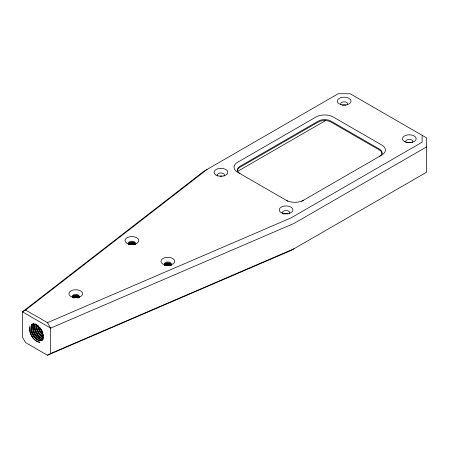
<?xml version="1.0" encoding="UTF-8"?>
<svg xmlns="http://www.w3.org/2000/svg" width="449" height="449" viewBox="0 0 449 449"><rect width="100%" height="100%" fill="white"/><g stroke="black" fill="none" stroke-linecap="round" stroke-linejoin="round"><path stroke-width="0.67" d="M32.99 326.255L33.058 324.93M134.666 244.52L134.678 244.29A2.801 1.616 0 0 0 133.016 242.69C131.495 242.387 128.683 242.488 128.476 244.481M36.448 324.515C36.088 329.74 39.198 334.898 43.637 337.547M31.436 325.957C30.824 330.997 33.428 336.037 37.115 339.349M30.004 325.744C28.584 332.456 32.973 340.92 39.967 342.278A10.557 6.095 60 0 1 33.153 338.344L30.678 334.23L29.887 331.991M34.595 324.262C33.299 330.217 37.144 337.732 43.329 339.023M72.334 297.384C73.294 295.145 77.503 295.088 78.524 297.322M72.48 297.446L73.698 296.071L76.089 295.695M128.61 244.273L129.834 242.898L132.713 242.595M164.575 265.039C165.389 262.614 170.199 262.648 170.642 265.292M129.093 244.469C130.109 242.6 133.42 242.875 134.554 244.531M165.058 265.23C166.035 263.417 169.088 263.681 170.367 265.056M35.196 323.74C33.54 329.572 37.34 336.699 43.059 338.675M33.765 324.083C31.469 330.206 35.914 338.916 42.604 339.697M33.669 323.791C30.459 329.897 35.617 340.045 42.79 339.826M129.155 244.514L130.266 243.678L132.236 243.431M73.03 297.429C74.281 295.846 77.284 296.076 78.423 297.704M33.063 323.869C28.843 329.347 33.501 337.452 38.766 340.482M73.148 297.485C74.545 296.166 77.284 296.357 78.418 297.94M165.243 265.078L167.337 264.237L170.025 264.719M33.114 323.785C22.781 333.832 49.738 352.409 41.617 330.593A9.395 5.422 60 0 0 31.503 324.75L32.687 324.156L35.106 324.223M42.919 339.584L40.825 340.668L38.03 339.944M426.55 146.896L293.927 223.467L50.67 328.118L22.45 311.825L203.711 171.378L338.17 93.751L350.169 93.751L426.55 137.849L426.55 172.242L291.019 250.486L47.499 355.249L25.621 342.615L22.45 337.165L22.45 311.825L25.621 310.034L207.073 169.436M75.662 295.936L76.773 295.077M73.406 297.889L75.393 297.294L77.632 297.822M165.445 263.72L164.637 264.377L164.441 265.168M237.465 171.439L325.519 120.601M301.7 201.287L381.835 155.023A12.196 7.038 0 0 0 381.835 145.066L333.237 117.009A12.196 7.038 0 0 0 315.989 117.009L237.611 162.263A12.196 7.038 0 0 0 237.611 172.22L287.949 201.281M47.499 355.249L50.67 353.458L293.927 248.808M73.636 297.979L75.376 297.541L77.301 297.9M129.783 244.548L131.529 244.121L133.448 244.486M129.492 243.93L131.737 243.397M73.355 297.103L76.106 296.604M165.457 264.697L167.702 264.164M129.492 243.852L131.243 243.409M73.361 297.025L75.106 296.581M165.457 264.618L166.725 264.231M25.621 310.034L47.499 322.668L291.019 217.905L422.116 142.215L422.116 135.289M166.023 265.426L167.875 265.14L169.716 265.656M166.035 265.174L168.296 264.932L170.008 265.606M165.821 263.63L168.678 263.355M132.36 242.578L131.675 242.555M167.64 263.322L168.324 263.339M75.544 295.728L76.229 295.751M130.732 244.452L132.702 244.486M131.72 242.494C130.496 242.488 128.498 242.858 128.476 244.402M75.589 295.666C74.36 295.661 72.362 296.031 72.34 297.575M131.254 244.391L132.253 244.335M168.184 263.288C166.798 263.125 164.542 263.546 164.441 265.247M167.702 264.237L168.201 264.192M75.6 296.649L78.289 297.345M131.753 244.379L132.747 244.408M131.77 243.465L133.314 243.773L134.397 244.531M76.083 295.768L77.913 296.211L79.131 297.541M132.231 243.504L132.73 243.498M168.139 264.259L170.16 265.073M168.24 263.367L169.357 263.664M76.139 295.773L77.256 296.071M168.672 263.434L170.373 264.023L171.226 265.135M76.577 295.84L78.272 296.503L79.013 297.311M132.724 243.577L134.055 243.953M76.594 296.75L78.283 297.418M133.185 242.78L134.711 243.583L135.261 244.441M169.15 263.541L170.682 264.343L171.226 265.207M133.201 243.689L134.055 244.026M169.166 264.45L170.019 264.792M134.678 244.525L134.234 243.448L132.275 242.6L134.043 243.038L135.261 244.368M43.25 337.62C38.653 335.414 35.903 330.11 35.92 325.11M35.623 324.33L37.216 325.082M133.016 242.69L133.392 242.898M40.938 339.781C36.459 337.367 33.585 332.451 33.03 327.461M43.418 337.278C39.142 334.724 36.577 329.656 36.302 324.75M43.581 335.947C40.354 333.736 38.345 330.021 37.677 326.215M41.46 338.187C37.39 335.251 34.657 330.301 34.652 325.25M40.657 337.895L38.03 335.352L36.683 333.377M43.256 335.106L39.804 330.868L38.12 325.57M39.029 338.928C35.959 336.52 33.894 332.995 32.996 329.224M43.351 335.106L39.809 330.526L38.193 326.069M43.093 335.246L41.549 333.618M36.857 339.483L33.849 336.065L32.654 333.961M41.336 336.127C38.603 333.601 36.818 330.122 36.161 326.474M42.981 333.023L40.64 329.448L39.843 327.45M31.879 336.509L33.153 338.344M42.442 331.441L41.095 329.106M40.814 332.72L38.58 328.449L37.941 326.204M47.499 322.668L50.67 328.118L50.67 353.458M36.408 332.832L34.82 328.965M32.429 333.405L31.206 329.493M29.774 331.435L29.41 327.703M34.399 325.385L34.416 326.754M303.451 200.276A12.196 7.038 0 0 1 286.204 200.276M407.535 142.771A3.547 2.049 0 0 1 411.082 142.771M342.396 105.167A3.547 2.049 0 0 1 345.943 105.167M284.318 213.909A3.547 2.049 0 0 1 287.865 213.909M220.032 176.098A3.547 2.049 0 0 1 221.873 176.098M239.962 173.572A8.868 5.119 0 0 1 239.962 166.332L318.341 121.078A8.868 5.119 0 0 1 330.885 121.078L379.484 149.135A8.868 5.119 0 0 1 379.484 156.381M382.077 153.665A8.868 5.119 0 0 0 379.484 150.045L330.885 121.988A8.868 5.119 0 0 0 318.341 121.988L239.962 167.241A8.868 5.119 0 0 0 237.364 170.861M406.233 142.49A3.547 2.049 0 0 1 409.308 139.42A3.547 2.049 0 0 1 412.378 142.49M283.583 214.055A3.547 2.049 0 0 1 283.37 211.288A3.547 2.049 0 0 1 288.123 210.929A3.547 2.049 0 0 1 289.162 213.629M72.676 297.463A3.547 2.049 0 0 1 75.752 294.392A3.547 2.049 0 0 1 78.822 297.463M72.205 297.345A3.547 2.049 0 0 1 75.752 295.296A3.547 2.049 0 0 1 79.299 297.345M164.777 265.056A3.547 2.049 0 0 1 167.847 261.98A3.547 2.049 0 0 1 170.917 265.056M164.3 264.938A3.547 2.049 0 0 1 167.847 262.889A3.547 2.049 0 0 1 171.395 264.938M128.812 244.29A3.547 2.049 0 0 1 131.883 241.22A3.547 2.049 0 0 1 134.953 244.29M128.453 244.699A3.547 2.049 0 0 1 131.883 242.123A3.547 2.049 0 0 1 135.306 244.699M217.883 176.025A3.547 2.049 0 0 1 220.953 172.955A3.547 2.049 0 0 1 224.023 176.025M341.1 104.886A3.547 2.049 0 0 1 344.17 101.816A3.547 2.049 0 0 1 347.24 104.886M76.886 295.863A2.801 1.616 0 0 1 78.547 297.463M168.981 263.456A2.801 1.616 0 0 1 170.642 265.056M281.231 212.697A6.875 3.968 0 0 0 292.726 210.918A6.875 3.968 0 0 0 284.312 206.057A6.875 3.968 0 0 0 281.231 212.697M164.413 264.753A6.875 3.968 0 0 0 174.723 261.318A6.875 3.968 0 0 0 164.413 257.878A6.875 3.968 0 0 0 164.413 264.753M216.092 175.093A6.875 3.968 0 0 0 227.592 173.314A6.875 3.968 0 0 0 219.174 168.454A6.875 3.968 0 0 0 216.092 175.093M340.735 104.583A6.875 3.968 0 0 0 351.045 101.148A6.875 3.968 0 0 0 340.735 97.708A6.875 3.968 0 0 0 340.735 104.583M128.448 243.987A6.875 3.968 0 0 0 138.758 240.552A6.875 3.968 0 0 0 128.448 237.117A6.875 3.968 0 0 0 128.448 243.987M72.311 297.159A6.875 3.968 0 0 0 82.622 293.725A6.875 3.968 0 0 0 72.311 290.29A6.875 3.968 0 0 0 72.311 297.159M404.448 141.558A6.875 3.968 0 0 0 415.942 139.779A6.875 3.968 0 0 0 407.529 134.919A6.875 3.968 0 0 0 404.448 141.558"/></g></svg>
